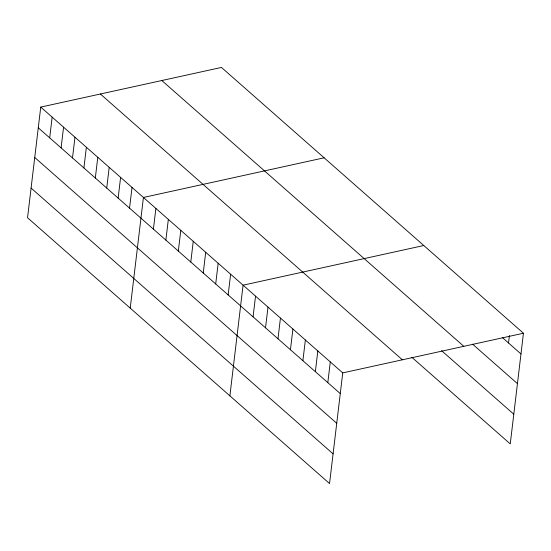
<?xml version="1.0" encoding="UTF-8"?>
<svg xmlns="http://www.w3.org/2000/svg" width="551" height="551" viewBox="0 0 551 551"><rect width="100%" height="100%" fill="white"/><g stroke="black" fill="none" stroke-linecap="round" stroke-linejoin="round"><path stroke-width="0.83" d="M40.746 107.094L27.55 217.762L329.546 483.564L342.743 372.889L40.746 107.094L221.454 67.436L523.45 333.238L510.254 443.906L411.838 357.289M49.686 137.846L52.152 117.136M61.092 147.888L63.565 127.178M72.505 157.93L74.97 137.22M83.91 167.965L86.383 147.255M95.323 178.007L97.789 157.297M106.729 188.049L109.201 167.339M118.141 198.091L120.607 177.381M129.547 208.133L132.02 187.423M130.229 308.133L143.425 197.465L324.133 157.806M153.412 229.14L155.885 208.43M165.872 240.105L168.337 219.394M178.324 251.07L180.797 230.359M190.784 262.035L193.256 241.317M203.243 272.993L205.709 252.282M215.696 283.958L218.168 263.247M228.155 294.923L230.628 274.212M229.884 395.852L243.081 285.177L423.795 245.519M253.067 316.853L255.54 296.142M265.527 327.817L268 307.107M277.986 338.782L280.452 318.072M290.439 349.747L292.912 329.037M302.898 360.712L305.371 340.001M315.358 371.67L317.824 350.959M327.817 382.635L330.283 361.924M508.525 342.984L509.413 335.525M342.743 372.889L523.45 333.238M502.292 337.501L520.977 353.949M472.593 344.161L517.437 383.634M161.822 80.522L463.818 346.324M441.544 350.629L513.794 414.221M100.378 94.007L402.375 359.803M38.274 127.804L340.27 393.6M34.741 157.49L336.73 423.292M31.09 188.077L333.086 453.872"/></g></svg>
